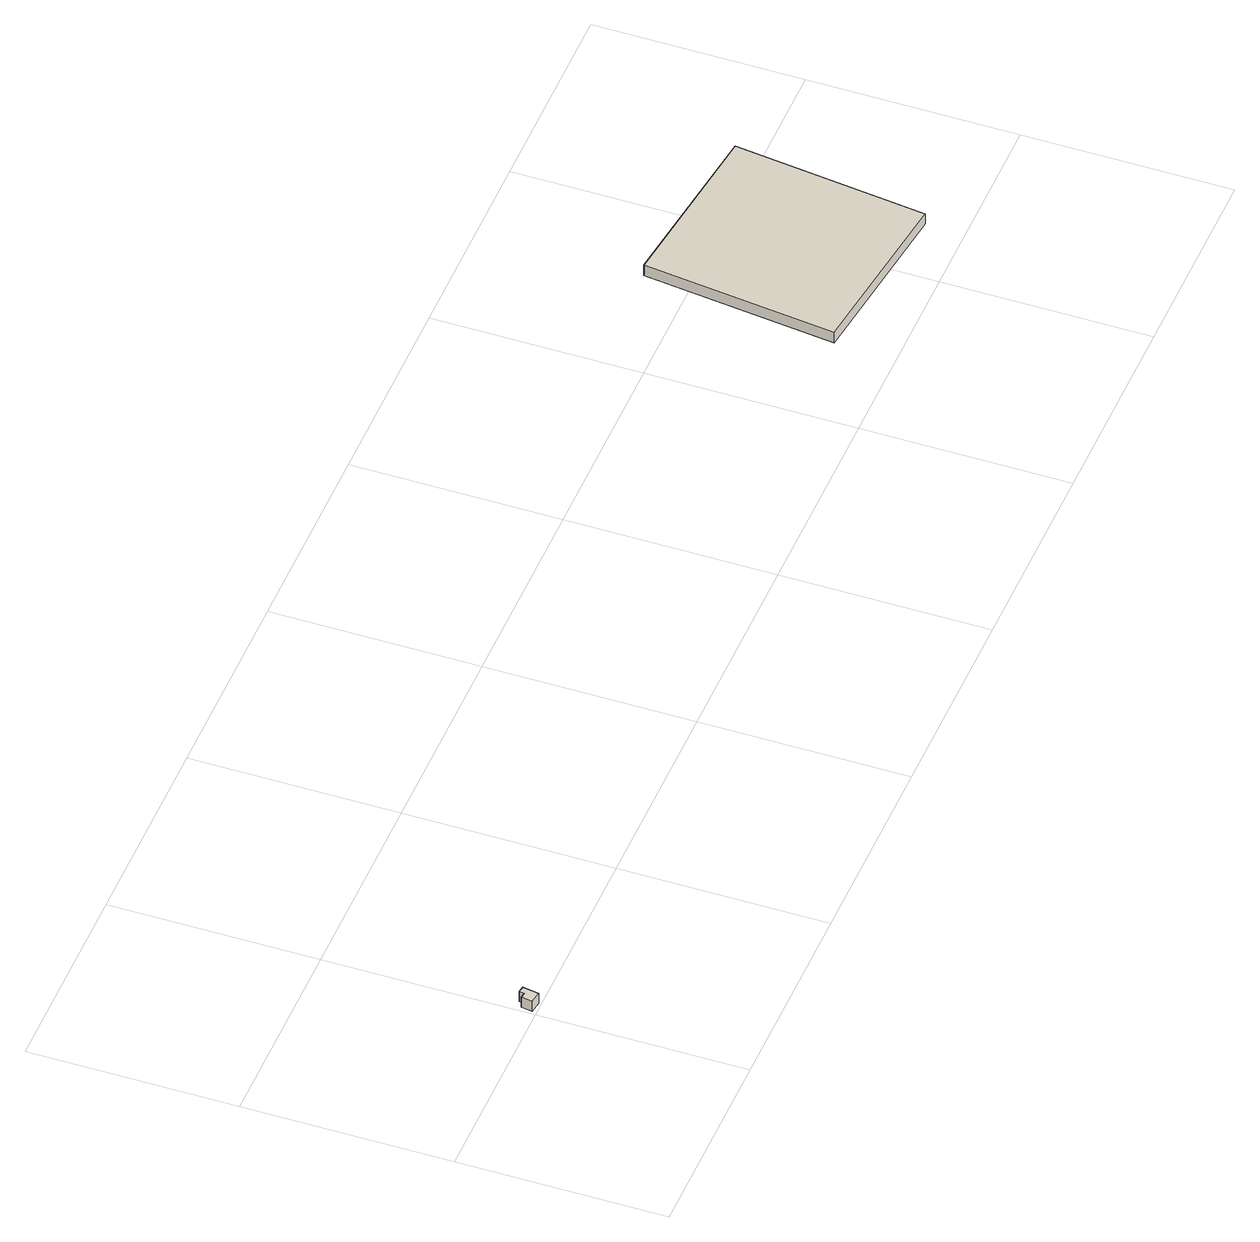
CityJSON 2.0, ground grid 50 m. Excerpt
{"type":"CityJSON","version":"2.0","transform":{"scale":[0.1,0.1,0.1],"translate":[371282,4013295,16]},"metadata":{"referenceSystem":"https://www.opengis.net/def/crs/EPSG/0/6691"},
"CityObjects":{
"building1":{"type":"Building","attributes":{"枝番":1,"利根川水系渡良瀬川洪水浸水想定区域（計画規模）.規模":"L1","利根川水系渡良瀬川洪水浸水想定区域（計画規模）.浸水ランク":"2","利根川水系渡良瀬川洪水浸水想定区域（計画規模）.浸水深":1.5,"利根川水系渡良瀬川洪水浸水想定区域（計画規模）.継続時間":39.3,"利根川水系渡良瀬川洪水浸水想定区域（想定最大規模）.規模":"L2","利根川水系渡良瀬川洪水浸水想定区域（想定最大規模）.浸水ランク":"2","利根川水系渡良瀬川洪水浸水想定区域（想定最大規模）.浸水深":2.39,"利根川水系渡良瀬川洪水浸水想定区域（想定最大規模）.継続時間":129.2,"利根川水系矢場川洪水浸水想定区域（想定最大規模）.規模":"L2","利根川水系矢場川洪水浸水想定区域（想定最大規模）.浸水ランク":"2","利根川水系矢場川洪水浸水想定区域（想定最大規模）.浸水深":1,"利根川水系矢場川洪水浸水想定区域（想定最大規模）.継続時間":29.6,"利根川水系多々良川洪水浸水想定区域（想定最大規模）.規模":"L2","利根川水系多々良川洪水浸水想定区域（想定最大規模）.浸水ランク":"2","利根川水系多々良川洪水浸水想定区域（想定最大規模）.浸水深":0.74,"利根川水系多々良川洪水浸水想定区域（想定最大規模）.継続時間":20.7,"利根川水系利根川洪水浸水想定区域（計画規模）.規模":"L1","利根川水系利根川洪水浸水想定区域（計画規模）.浸水ランク":"2","利根川水系利根川洪水浸水想定区域（計画規模）.浸水深":2.5,"利根川水系利根川洪水浸水想定区域（想定最大規模）.規模":"L2","利根川水系利根川洪水浸水想定区域（想定最大規模）.浸水ランク":"3","利根川水系利根川洪水浸水想定区域（想定最大規模）.浸水深":4.73,"BuildingDetails.prefecture":"10","BuildingDetails.city":"10207"},"geometry":[{"type":"Solid","lod":"1","boundaries":[[[[0,1,2,3,4,5]],[[4,6,7,5]],[[3,8,6,4]],[[2,9,8,3]],[[1,10,9,2]],[[0,11,10,1]],[[5,7,11,0]],[[6,8,9,10,11,7]]]]}]},
"building2":{"type":"Building","attributes":{"枝番":1,"利根川水系渡良瀬川洪水浸水想定区域（計画規模）.規模":"L1","利根川水系渡良瀬川洪水浸水想定区域（計画規模）.浸水ランク":"2","利根川水系渡良瀬川洪水浸水想定区域（計画規模）.浸水深":1.69,"利根川水系渡良瀬川洪水浸水想定区域（計画規模）.継続時間":29.9,"利根川水系渡良瀬川洪水浸水想定区域（想定最大規模）.規模":"L2","利根川水系渡良瀬川洪水浸水想定区域（想定最大規模）.浸水ランク":"2","利根川水系渡良瀬川洪水浸水想定区域（想定最大規模）.浸水深":2.52,"利根川水系渡良瀬川洪水浸水想定区域（想定最大規模）.継続時間":113.3,"利根川水系矢場川洪水浸水想定区域（想定最大規模）.規模":"L2","利根川水系矢場川洪水浸水想定区域（想定最大規模）.浸水ランク":"2","利根川水系矢場川洪水浸水想定区域（想定最大規模）.浸水深":1.2,"利根川水系矢場川洪水浸水想定区域（想定最大規模）.継続時間":23.4,"利根川水系多々良川洪水浸水想定区域（想定最大規模）.規模":"L2","利根川水系多々良川洪水浸水想定区域（想定最大規模）.浸水ランク":"2","利根川水系多々良川洪水浸水想定区域（想定最大規模）.浸水深":0.93,"利根川水系多々良川洪水浸水想定区域（想定最大規模）.継続時間":15.5,"利根川水系利根川洪水浸水想定区域（計画規模）.規模":"L1","利根川水系利根川洪水浸水想定区域（計画規模）.浸水ランク":"2","利根川水系利根川洪水浸水想定区域（計画規模）.浸水深":2.7,"利根川水系利根川洪水浸水想定区域（想定最大規模）.規模":"L2","利根川水系利根川洪水浸水想定区域（想定最大規模）.浸水ランク":"3","利根川水系利根川洪水浸水想定区域（想定最大規模）.浸水深":4.93,"usage":"451","measuredHeight":3.3,"BuildingDetails.prefecture":"10","BuildingDetails.city":"10207","BuildingDetails.surveyYear":2016},"geometry":[{"type":"Solid","lod":"1","boundaries":[[[[12,13,14,15]],[[14,16,17,15]],[[13,18,16,14]],[[12,19,18,13]],[[15,17,19,12]],[[16,18,19,17]]]]}]}
},
"vertices":[
[10,11,5],[14,38,5],[28,36,5],[29,49,5],[45,46,5],[39,7,5],[45,46,35],[39,7,35],[29,49,35],[28,36,35],[14,38,35],[10,11,35],
[2238,146,5],[2293,610,5],[2719,558,5],[2662,94,5],[2719,558,36],[2662,94,36],[2293,610,36],[2238,146,36]
]}
